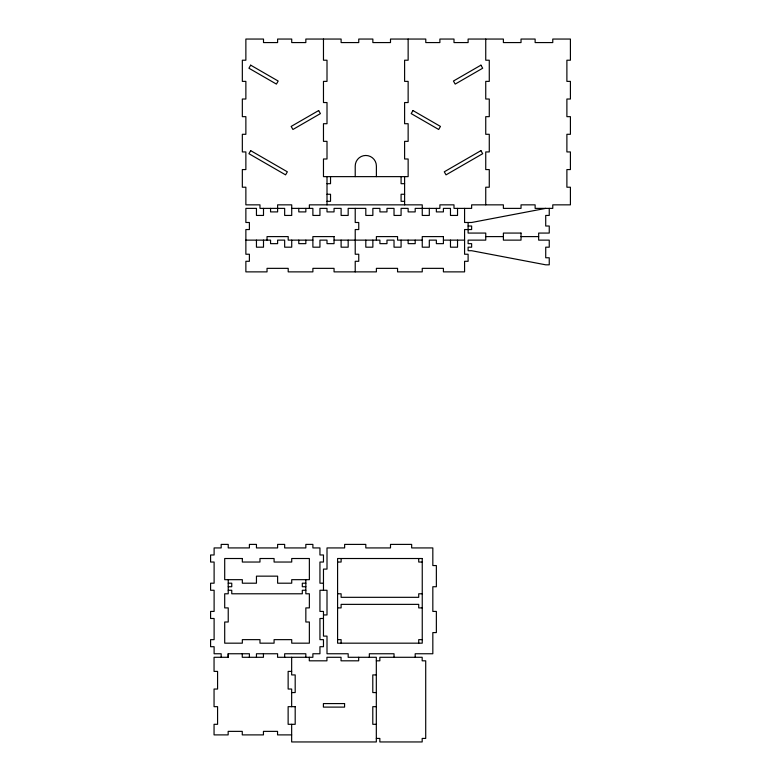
<?xml version="1.0" encoding="UTF-8"?>
<svg xmlns="http://www.w3.org/2000/svg" width="781" height="781" viewBox="0 0 781 781"><rect width="100%" height="100%" fill="white"/><g stroke="black" fill="none" stroke-linecap="round" stroke-linejoin="round"><path stroke-width="1.17" d="M545.714 208.381L471.636 222.487L464.578 222.487L464.578 208.381M327.005 183.681L330.529 183.681L330.529 176.633M404.607 183.681L401.083 183.681L401.083 176.633M327.005 194.264L330.529 194.264L330.529 201.322L327.005 201.322M404.607 194.264L401.083 194.264L401.083 201.322L404.607 201.322M291.723 208.381L312.888 208.381L312.888 215.439L319.946 215.439L319.946 208.381L327.005 208.381L327.005 211.905L334.053 211.905L334.053 208.381L341.112 208.381L341.112 215.439L348.17 215.439L348.17 208.381L365.811 208.381L365.811 215.439L372.859 215.439L372.859 208.381L379.917 208.381L379.917 211.905L386.976 211.905L386.976 208.381L394.024 208.381L394.024 215.439L401.083 215.439L401.083 208.381L408.141 208.381L408.141 211.905L415.189 211.905L415.189 208.381L439.888 208.381L439.888 204.847L453.995 204.847L453.995 208.381L471.636 208.381L471.636 204.847L503.384 204.847L503.384 208.381L521.025 208.381L521.025 204.847L535.131 204.847L535.131 208.381L552.772 208.381L552.772 204.847L570.413 204.847L570.413 187.215L566.889 187.215L566.889 169.575L570.413 169.575L570.413 151.934L566.889 151.934L566.889 134.293L570.413 134.293L570.413 116.662L566.889 116.662L566.889 99.021L570.413 99.021L570.413 81.38L566.889 81.38L566.889 60.215L570.413 60.215L570.413 39.05L552.772 39.05L552.772 42.574L535.131 42.574L535.131 39.05L521.025 39.05L521.025 42.574L503.384 42.574L503.384 39.05L468.112 39.05L468.112 42.574L453.995 42.574L453.995 39.05L439.888 39.05L439.888 42.574L425.782 42.574L425.782 39.05L390.5 39.05L390.5 42.574L372.859 42.574L372.859 39.05L358.752 39.05L358.752 42.574L341.112 42.574L341.112 39.05L305.84 39.05L305.84 42.574L291.723 42.574L291.723 39.05L277.616 39.05L277.616 42.574L263.5 42.574L263.5 39.05L245.869 39.05L245.869 60.215L242.335 60.215L242.335 81.38L245.869 81.38L245.869 99.021L242.335 99.021L242.335 116.662L245.869 116.662L245.869 134.293L242.335 134.293L242.335 151.934L245.869 151.934L245.869 169.575L242.335 169.575L242.335 187.215L245.869 187.215L245.869 204.847L259.975 204.847L259.975 208.381L284.665 208.381L284.665 215.439L291.723 215.439L291.723 204.847L277.616 204.847L277.616 211.905L270.558 211.905L270.558 208.381M468.112 226.021L471.636 226.021L471.636 229.546L464.578 229.546L464.578 254.235L468.112 254.235L468.112 261.293L464.578 261.293L464.578 271.876L443.413 271.876L443.413 268.352L422.248 268.352L422.248 271.876L397.558 271.876L397.558 268.352L376.393 268.352L376.393 271.876L334.053 271.876L334.053 268.352L312.888 268.352L312.888 271.876L288.199 271.876L288.199 268.352L267.034 268.352L267.034 271.876L245.869 271.876L245.869 261.293L249.393 261.293L249.393 254.235L245.869 254.235L245.869 229.546L249.393 229.546L249.393 222.487L245.869 222.487L245.869 208.381L256.451 208.381L256.451 215.439L263.5 215.439L263.5 208.381M485.753 236.604L503.394 236.604M521.025 236.604L538.665 236.604M245.869 240.128L270.558 240.128L270.558 243.652L277.616 243.652L277.616 240.128L284.665 240.128L284.665 247.186L291.723 247.186L291.723 240.128M312.888 240.128L288.199 240.128L288.199 236.604L267.034 236.604L267.034 240.128M334.053 240.128L379.917 240.128L379.917 243.652L386.976 243.652L386.976 240.128L394.024 240.128L394.024 247.186L401.083 247.186L401.083 240.128M422.248 240.128L397.558 240.128L397.558 236.604L376.393 236.604L376.393 240.128M443.413 240.128L464.578 240.128M337.587 562.037L341.112 562.037L341.112 558.513M422.248 562.037L418.723 562.037L418.723 558.513M228.228 583.202L231.752 583.202L231.752 586.736L228.228 586.736M305.84 583.202L302.306 583.202L302.306 586.736L305.84 586.736M323.471 583.202L319.946 583.202L319.946 562.037L323.471 562.037L323.471 554.979L319.946 554.979L319.946 547.93L312.888 547.93L312.888 544.396L305.84 544.396L305.84 547.93L284.665 547.93L284.665 544.396L277.616 544.396L277.616 547.93L256.451 547.93L256.451 544.396L249.393 544.396L249.393 547.92L228.228 547.92L228.228 544.396L221.169 544.396L221.169 547.93L214.111 547.93L214.111 554.979L210.587 554.979L210.587 562.037L214.111 562.037L214.111 583.202L210.587 583.202L210.587 590.26L214.111 590.26L214.111 611.425L210.587 611.425L210.587 618.484L214.111 618.484L214.111 639.649L210.587 639.649L210.587 646.707L214.111 646.707L214.111 653.756L221.169 653.756L221.169 657.29M228.228 590.26L231.752 590.26L231.752 593.785L302.306 593.785L302.306 590.26L305.84 590.26M337.587 593.785L341.112 593.785L341.112 597.319L418.723 597.319L418.723 593.785L422.248 593.785M337.587 607.901L341.112 607.901L341.112 604.367L418.723 604.367L418.723 607.901L422.248 607.901M323.471 614.95L327.005 614.95L327.005 590.26L319.946 590.26L319.946 611.425L323.471 611.425L323.471 636.115L327.005 636.115L327.005 653.756L348.17 653.756L348.17 657.29L376.325 657.29L376.325 741.95L291.655 741.95L291.655 724.309M323.471 618.484L319.946 618.484L319.946 639.649L323.471 639.649L323.471 646.707L319.946 646.707L319.946 653.756L312.888 653.756L312.888 657.29L277.548 657.29L277.616 653.756L256.451 653.756L256.451 657.29M337.587 639.649L341.112 639.649L341.112 643.173M422.248 639.649L418.723 639.649L418.723 643.173M291.655 734.892L277.548 734.892L277.548 731.367L263.441 731.367L263.441 734.892L242.266 734.892L242.266 731.367L228.159 731.367L228.159 734.892L214.053 734.892L214.053 724.309L217.577 724.309L217.577 706.668L214.053 706.668L214.053 689.037L217.577 689.037L217.577 671.396L214.053 671.396L214.053 657.29L228.228 657.29L228.159 653.756L249.393 653.756L249.393 657.29M376.325 660.814L379.849 660.814L379.849 657.29L422.179 657.29L422.179 660.814L425.713 660.814L425.713 738.426L422.179 738.426L422.179 741.95L379.849 741.95L379.849 738.426L376.325 738.426M291.655 671.396L288.14 671.396L288.14 689.037L291.655 689.037L291.655 706.668M376.325 674.921L372.791 674.921L372.791 692.562L376.325 692.562M291.655 692.562L295.189 692.562L295.189 674.921L291.655 674.921L291.655 657.29M376.325 706.668L372.791 706.668L372.791 724.309L376.325 724.309M549.248 208.381L549.248 215.439L545.714 215.439L545.714 226.021L549.248 226.021L549.248 233.07L538.665 233.07L538.665 240.128L549.248 240.128L549.248 247.186L545.724 247.186L545.724 257.769L549.248 257.769L549.248 264.818L545.724 264.818L471.636 250.711L468.112 250.711L468.112 247.186L471.636 247.186L471.636 243.652L468.112 243.652L468.112 240.128L485.753 240.128L485.753 233.07L468.112 233.07L468.112 222.487M485.743 39.05L485.743 60.215L489.277 60.215L489.277 81.38L485.743 81.38L485.743 99.021L489.277 99.021L489.277 116.662L485.743 116.662L485.743 134.293L489.277 134.293L489.277 151.934L485.743 151.934L485.743 169.575L489.277 169.575L489.277 187.215L485.743 187.215L485.743 204.847M457.529 208.381L457.529 215.439L450.471 215.439L450.471 208.381L443.413 208.381L443.413 211.905L436.364 211.905L436.364 208.381M457.529 240.128L457.529 247.186L450.471 247.186L450.471 240.128M429.306 208.381L429.306 215.439L422.248 215.439L422.248 204.847L309.364 204.847L309.364 208.381M415.189 240.128L415.189 243.652L408.141 243.652L408.141 240.128M415.189 657.29L415.189 653.756L432.83 653.756L432.83 632.59L436.364 632.59L436.364 611.425L432.83 611.425L432.83 586.736L436.364 586.736L436.364 565.561L432.83 565.561L432.83 547.93L411.665 547.93L411.665 544.396L390.5 544.396L390.5 547.93L365.811 547.93L365.811 544.396L344.636 544.396L344.636 547.93L327.005 547.93L327.005 569.095L323.471 569.095L323.471 590.26M408.141 39.05L408.141 60.215L404.607 60.215L404.607 81.38L408.141 81.38L408.141 102.545L404.607 102.545L404.607 123.71L408.141 123.71L408.141 141.351L404.607 141.351L404.607 158.992L408.141 158.992L408.141 176.633L323.471 176.633L323.471 158.992L327.005 158.992L327.005 141.351L323.471 141.351L323.471 123.71L327.005 123.71L327.005 102.545L323.471 102.545L323.471 81.38L327.005 81.38L327.005 60.215L323.471 60.215L323.471 39.05M404.607 176.633L404.607 204.847M394.024 657.29L394.024 653.756L369.335 653.756L369.335 657.29M376.393 176.633L376.393 166.05A10.583 10.583 0 0 0 365.811 155.468A10.583 10.583 0 0 0 355.218 166.05L355.218 176.633M372.859 240.128L372.859 247.186L365.811 247.186L365.811 240.128M358.684 657.29L358.684 660.814L341.043 660.814L341.043 657.29L326.936 657.29L326.936 660.814L309.296 660.814L309.296 657.29M355.218 208.381L355.218 222.487L358.752 222.487L358.752 229.546L355.218 229.546L355.218 254.235L358.752 254.235L358.752 261.293L355.218 261.293L355.218 271.876M348.17 240.128L348.17 247.186L341.112 247.186L341.112 240.128M327.005 176.633L327.005 204.847M305.84 208.381L305.84 211.905L298.781 211.905L298.781 208.381M305.84 240.128L305.84 243.652L298.781 243.652L298.781 240.128M305.84 579.678L305.84 593.785L309.364 593.785L309.364 607.901L305.84 607.901L305.84 622.008L309.364 622.008L309.364 643.173L291.723 643.173L291.723 639.649L274.082 639.649L274.082 643.173L259.975 643.173L259.975 639.649L242.335 639.649L242.335 643.173L224.703 643.173L224.703 622.008L228.228 622.008L228.228 607.901L224.703 607.901L224.703 593.785L228.228 593.785L228.228 579.678M305.84 657.29L305.84 653.756L284.665 653.756L284.665 657.29M263.5 240.128L263.5 247.186L256.451 247.186L256.451 240.128M263.441 653.756L263.441 657.29L242.266 657.29L242.266 653.756M228.228 653.756L228.228 657.29M250.681 65.165L248.924 68.22L276.415 84.094L278.182 81.039L250.681 65.165M250.681 150.645L248.924 153.701L285.582 174.866L287.349 171.81L250.681 150.645M412.954 110.551L411.196 113.606L438.688 129.48L440.455 126.424L412.954 110.551M318.658 110.551L291.157 126.424L292.924 129.48L320.415 113.606L318.658 110.551M480.93 65.165L453.429 81.039L455.196 84.094L482.697 68.22L480.93 65.165M480.93 150.645L444.272 171.81L446.029 174.866L482.697 153.701L480.93 150.645M521.025 233.07L503.394 233.07L503.394 240.128L521.025 240.128L521.025 233.07M334.053 236.604L312.888 236.604L312.888 247.186L319.946 247.186L319.946 240.128L327.005 240.128L327.005 243.652L334.053 243.652L334.053 236.604M443.413 236.604L422.248 236.604L422.248 247.186L429.306 247.186L429.306 240.128L436.364 240.128L436.364 243.652L443.413 243.652L443.413 236.604M242.335 558.513L224.703 558.513L224.703 579.678L242.335 579.678L242.335 583.202L256.451 583.202L256.451 576.153L277.616 576.153L277.616 583.202L291.723 583.202L291.723 579.678L309.364 579.678L309.364 558.513L291.723 558.513L291.723 562.037L274.082 562.037L274.082 558.513L259.975 558.513L259.975 562.037L242.335 562.037L242.335 558.513M422.248 558.513L337.587 558.513L337.587 643.173L422.248 643.173L422.248 558.513M344.577 703.583L323.402 703.583L323.402 707.108L344.577 707.108L344.577 703.583M295.189 706.668L288.13 706.668L288.13 724.309L295.189 724.309L295.189 706.668"/></g></svg>
